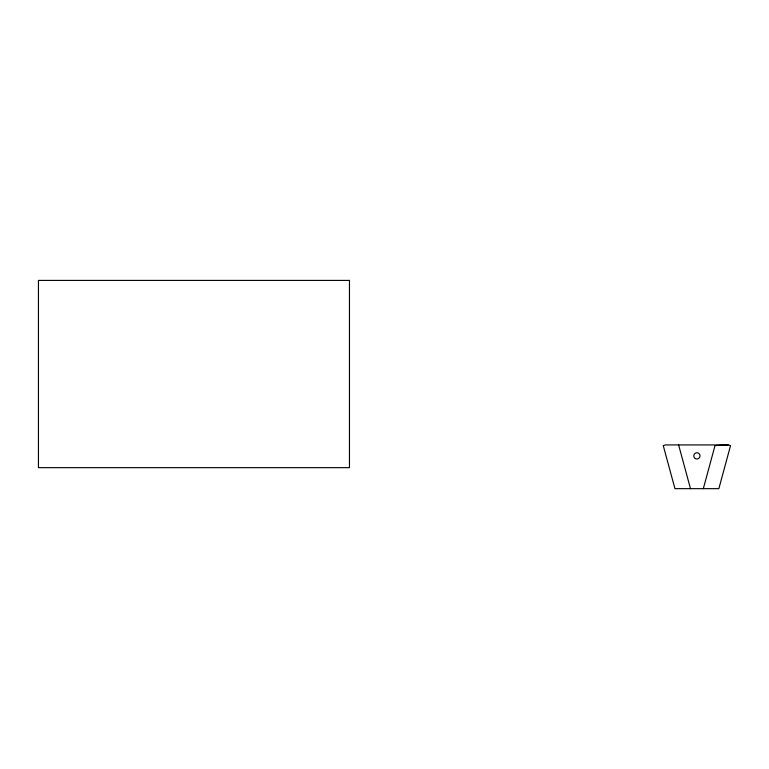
<?xml version="1.0" encoding="UTF-8"?>
<svg xmlns="http://www.w3.org/2000/svg" width="769" height="769" viewBox="0 0 769 769"><rect width="100%" height="100%" fill="white"/><g stroke="black" fill="none" stroke-linecap="round" stroke-linejoin="round"><path stroke-width="1.15" d="M703.318 488.661L715.016 445.587L728.137 444.924L730.55 445.587L718.861 488.661L674.951 488.661L663.253 445.587L665.666 444.924L728.137 444.924M678.614 444.924L690.485 488.661M349.462 280.406L38.45 280.406L38.45 467.648L349.462 467.648L349.462 280.406M695.339 458.564A3.124 3.124 0 0 0 700.03 455.863A3.124 3.124 0 0 0 695.339 453.152A3.124 3.124 0 0 0 695.339 458.564"/></g></svg>
